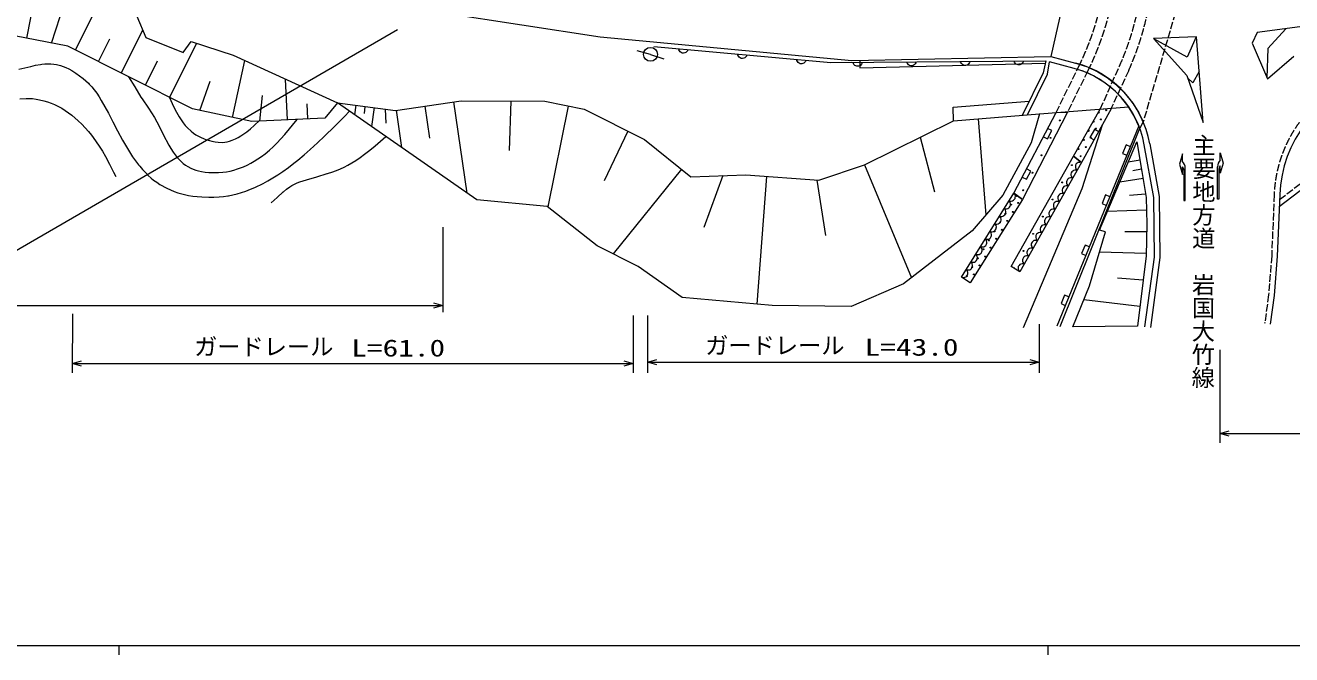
# Model space of a CAD drawing. Units: millimetres, scale not verified. Extents: x -141270 to 498730, y -17600 to 342400.
# Drawn here: x 76656 to 212992, y 166400 to 234150 of the extents above; entities that cross this region are included whole.
import ezdxf
from ezdxf.enums import TextEntityAlignment as Align

# ---------------------------------------------------------------- set-up
doc = ezdxf.new("R2010")
doc.units = ezdxf.units.MM
doc.header["$LTSCALE"] = 1000
doc.linetypes.add('USER1', pattern=[1, 0.8, -0.2])
for name, color, linetype, lineweight in [('M-BGD', 7, 'Continuous', 13), ('M-STR-HTXT', 7, 'Continuous', 13), ('M-STR-STR1', 1, 'Continuous', 13), ('M-TTL-BAND', 7, 'Continuous', 13)]:
    doc.layers.add(name, color=color, linetype=linetype, lineweight=lineweight)
doc.layers.add('M-BMK-HTXT', color=7, linetype='Continuous')
doc.styles.add('@ＭＳ ゴシック', font='')
doc.styles.add('ＭＳ ゴシック', font='')
doc.styles.get('@ＭＳ ゴシック').set_extended_font_data('@MS Gothic')
doc.styles.get('ＭＳ ゴシック').set_extended_font_data('MS Gothic')

# ---------------------------------------------------------------- blocks, each defined once
blk = doc.blocks.new('BUHIN1')
at = {"color": 7, "linetype": 'Continuous', "lineweight": 13}
blk.add_lwpolyline([(0, 500), (115, 460), (212, 400), (322, 305), (382, 195), (418, 78), (418, -78), (382, -195), (322, -305), (212, -402), (115, -462), (0, -500)], dxfattribs=at)
blk = doc.blocks.new('BUHIN2')
at = {"color": 7, "linetype": 'Continuous', "lineweight": 13}
blk.add_lwpolyline([(0, -500), (115, -462.5), (212.5, -402.5), (322.5, -305), (382.5, -195), (420, -77.5), (420, 77.5), (382.5, 195), (322.5, 305), (212.5, 402.5), (115, 460), (0, 500)], dxfattribs=at)
blk = doc.blocks.new('BUHIN3')
at = {"color": 7, "linetype": 'Continuous', "lineweight": 13}
blk.add_lwpolyline([(0, -500), (500, -500), (500, 500), (0, 500)], dxfattribs=at)
blk = doc.blocks.new('BUHIN6')
at = {"color": 7, "linetype": 'Continuous', "lineweight": 13}
blk.add_lwpolyline([(-288, -1000), (0, 0), (285, -1000)], dxfattribs=at)
blk = doc.blocks.new('BUHIN9')
at = {"color": 7, "linetype": 'Continuous', "lineweight": 13}
blk.add_circle((0, 0), 750, dxfattribs=at)

msp = doc.modelspace()

# ---------------------------------------------------------------- linework, layer by layer
at = {"layer": 'M-BGD'}
for p, q in [((76811, 232758), (78076, 239208)), ((82052, 231480), (84659, 236671)), ((79472, 232237), (80420, 235088)), ((88661, 235129), (89639, 232832)), ((121684, 235488), (138546, 232904)), ((223373, 235233), (209267, 233375)), ((86983, 229002), (89303, 233621)), ((209267, 233375), (208733, 232236)), ((212348, 233781), (210437, 231641)), ((81232, 231891), (75485, 233018)), ((94663, 225145), (81232, 231891)), ((84517, 230241), (85749, 232694)), ((89639, 232832), (93659, 231237)), ((92179, 226392), (95109, 232225)), ((93659, 231237), (94504, 232425)), ((94504, 232425), (99032, 230930)), ((138546, 232904), (165632, 230371)), ((144316, 231865), (163374, 230136)), ((202735, 232923), (198112, 232743)), ((198112, 232743), (201708, 228736)), ((201725, 230738), (198167, 232682)), ((202693, 232921), (201725, 230738)), ((203448, 223687), (202735, 232923)), ((208733, 232236), (210387, 228379)), ((99032, 230930), (110248, 225820)), ((143965, 231027), (142518, 231421)), ((143965, 231027), (145384, 230539)), ((165632, 230371), (187074, 230810)), ((210437, 231641), (210333, 228505)), ((210387, 228379), (213219, 230847)), ((89581, 227697), (90894, 230310)), ((98967, 224229), (100272, 230365)), ((163374, 230136), (186519, 230333)), ((166517, 230390), (166517, 229581)), ((166517, 229581), (186459, 230066)), ((186519, 230333), (186230, 229039)), ((186712, 228887), (186918, 230230)), ((203024, 229185), (202366, 227965)), ((95456, 224976), (96573, 228135)), ((104875, 223972), (104666, 228363)), ((186230, 229039), (183978, 224455)), ((184558, 224502), (186712, 228887)), ((201708, 228736), (203448, 223687)), ((202366, 227965), (201792, 228492)), ((101899, 223830), (102184, 226597)), ((101038, 223789), (94663, 225145)), ((107071, 224076), (106993, 225707)), ((110248, 225820), (108914, 224164)), ((110248, 225820), (110248, 225830)), ((110248, 225820), (116520, 224992)), ((125258, 215350), (110248, 225820)), ((112231, 225558), (112096, 224531)), ((113220, 225428), (113118, 224658)), ((114208, 225297), (113937, 223246)), ((115387, 225142), (115466, 223634)), ((116520, 224992), (123588, 226025)), ((116567, 224999), (117150, 221005)), ((119662, 225452), (120166, 222001)), ((122757, 225904), (124190, 216095)), ((123588, 226025), (132584, 225971)), ((128931, 225993), (128738, 220676)), ((132584, 225971), (136838, 225113)), ((135089, 225465), (132901, 214622)), ((136838, 225113), (143315, 221874)), ((176546, 225333), (184736, 225998)), ((176600, 223864), (176546, 225333)), ((185849, 224605), (195448, 225371)), ((189511, 220056), (192382, 225126)), ((193551, 225166), (190357, 219379)), ((192382, 225126), (193555, 225220)), ((108914, 224164), (101038, 223789)), ((167001, 219142), (176600, 223864)), ((176600, 223864), (185849, 224605)), ((179246, 224076), (180073, 213750)), ((183081, 216079), (187623, 224777)), ((188851, 224807), (184012, 215403)), ((185849, 224605), (184951, 221484)), ((187623, 224777), (188851, 224807)), ((141520, 222771), (138970, 217425)), ((196549, 223314), (187707, 201768)), ((188085, 201730), (196641, 223073)), ((192575, 223398), (190417, 216546)), ((143315, 221874), (148310, 217855)), ((173006, 222096), (174534, 216226)), ((184951, 221484), (181907, 215864)), ((192292, 212116), (196320, 221599)), ((196320, 221599), (196320, 221609)), ((196320, 221599), (196875, 218426)), ((198140, 215604), (197124, 221296)), ((197714, 221402), (198731, 215709)), ((182785, 208170), (189511, 220056)), ((189511, 220056), (190357, 219379)), ((190357, 219379), (189511, 220056)), ((196664, 219629), (195388, 219405)), ((201231, 220302), (200931, 219202)), ((201231, 219502), (201231, 220302)), ((205308, 220427), (205608, 219327)), ((205308, 219627), (205308, 220427)), ((147293, 218673), (139940, 209535)), ((162085, 217464), (167001, 219142)), ((167001, 219142), (172051, 206961)), ((190357, 219379), (183716, 207620)), ((196836, 218648), (195873, 218493)), ((196875, 218426), (197311, 215610)), ((200931, 219202), (201231, 218102)), ((201231, 218102), (201231, 218902)), ((201381, 218552), (201381, 215302)), ((201531, 218774), (201531, 218792)), ((201531, 215302), (201531, 218774)), ((205008, 218899), (205008, 218917)), ((205008, 215427), (205008, 218899)), ((205158, 218677), (205158, 215427)), ((205608, 219327), (205308, 218227)), ((205308, 218227), (205308, 219027)), ((217172, 218856), (211653, 214613)), ((148310, 217855), (154241, 218050)), ((151742, 217967), (149709, 212398)), ((154241, 218050), (162085, 217464)), ((156438, 217886), (155410, 204121)), ((161886, 217479), (162808, 211510)), ((196993, 217666), (194484, 217277)), ((177456, 207028), (183081, 216079)), ((181907, 215864), (178591, 212040)), ((183081, 216079), (184012, 215403)), ((184012, 215403), (183081, 216079)), ((190417, 216546), (184070, 201586)), ((197257, 215958), (195528, 215826)), ((197311, 215610), (197390, 212754)), ((198208, 209202), (198140, 215604)), ((198731, 215709), (198809, 209164)), ((205158, 215427), (205008, 215427)), ((211706, 215924), (211438, 209306)), ((132853, 214660), (125258, 215350)), ((138219, 210402), (132853, 214660)), ((184012, 215403), (178386, 206435)), ((197349, 214234), (193141, 214117)), ((201381, 215302), (201531, 215302)), ((197390, 212754), (197311, 209343)), ((178591, 212040), (171216, 206312)), ((191243, 206091), (192952, 211913)), ((192952, 211913), (192292, 212116)), ((197371, 211915), (195045, 211915)), ((142621, 208185), (138219, 210402)), ((197317, 209596), (192306, 209713)), ((197311, 209343), (196399, 201768)), ((197183, 201693), (198208, 209202)), ((198809, 209164), (197777, 201612)), ((211438, 209306), (211108, 205061)), ((147366, 204845), (142621, 208185)), ((183716, 207620), (182785, 208170)), ((171216, 206312), (165565, 203877)), ((178386, 206435), (177456, 207028)), ((189418, 201689), (191243, 206091)), ((196997, 206733), (194231, 206944)), ((157074, 203971), (147366, 204845)), ((196652, 203871), (190624, 204597)), ((211108, 205061), (210677, 201968)), ((165565, 203877), (157074, 203971)), ((196399, 201768), (189418, 201689))]:
    msp.add_line(p, q, dxfattribs=at)
at = {"layer": 'M-BGD', "linetype": 'USER1'}
for p, q in [((187623, 224777), (190070, 229721)), ((191056, 229233), (188851, 224807)), ((192382, 225126), (194446, 229742)), ((195450, 229293), (193555, 225220)), ((211684, 215394), (216832, 219351)), ((211106, 215949), (210839, 209341)), ((210839, 209341), (210511, 205126)), ((210511, 205126), (210083, 202051))]:
    msp.add_line(p, q, dxfattribs=at)
at = {"layer": 'M-BGD'}
for points in [[(75964, 229432), (77262, 229729), (77764, 229845), (78272, 229942), (78439, 229966), (78759, 229998), (79090, 230011), (79402, 230004), (79723, 229976), (80021, 229930), (80314, 229865), (80448, 229827), (80731, 229731), (81007, 229615), (81330, 229455), (81645, 229277), (82088, 228996), (82484, 228720), (82874, 228423), (83170, 228174), (83452, 227910), (83543, 227818), (83809, 227522), (84060, 227212), (84337, 226835), (84599, 226445), (84836, 226063), (85227, 225388), (85600, 224705), (86083, 223777), (86597, 222783), (87128, 221798), (87538, 221075), (87862, 220537), (88204, 220010), (88513, 219568), (88838, 219138), (88970, 218974), (89269, 218625), (89584, 218290), (89892, 217990), (90214, 217704), (90471, 217496), (90802, 217254), (91145, 217029), (91879, 216619), (92270, 216438), (92678, 216272), (93084, 216128), (93505, 216001), (93796, 215926), (94236, 215835), (94680, 215765), (95166, 215709), (95664, 215671), (96405, 215649), (96955, 215658), (97513, 215689), (97988, 215734), (98461, 215799), (98530, 215810), (98991, 215903), (99447, 216015), (99918, 216152), (100394, 216311), (100891, 216500), (101381, 216707), (102248, 217127), (102776, 217414), (103295, 217719), (103845, 218066), (104384, 218431), (104977, 218858), (105558, 219301), (105989, 219644), (106665, 220206), (107336, 220790), (108104, 221488), (108867, 222209), (109946, 223266), (111019, 224344), (111567, 224900)], [(87776, 228604), (88430, 227518), (89106, 226432), (89242, 226222), (89905, 225221), (90550, 224211), (90815, 223755), (91166, 223087), (91506, 222400), (92089, 221260), (92313, 220883), (92559, 220507), (92777, 220209), (93018, 219915), (93201, 219715), (93423, 219496), (93666, 219285), (93898, 219108), (94150, 218943), (94475, 218766), (94731, 218655), (95005, 218560), (95314, 218476), (95639, 218409), (96028, 218352), (96421, 218314), (96563, 218305), (97004, 218291), (97443, 218298), (97918, 218332), (98314, 218389), (98707, 218467), (99104, 218566), (99496, 218686), (100142, 218929), (100534, 219106), (100918, 219302), (101310, 219526), (101693, 219767), (102080, 220036), (102465, 220327), (102934, 220718), (103334, 221082), (103718, 221460), (104158, 221925), (104590, 222410), (105915, 224021)], [(92181, 226392), (92479, 225717), (92796, 225051), (93215, 224291), (93428, 223962), (93657, 223644), (93872, 223378), (94107, 223118), (94511, 222744), (94755, 222554), (95020, 222375), (95305, 222208), (95599, 222059), (95837, 221954), (96166, 221834), (96500, 221734), (96753, 221670), (97078, 221604), (97414, 221557), (97891, 221543), (98137, 221566), (98383, 221610), (98654, 221680), (98920, 221770), (99280, 221922), (99583, 222077), (99875, 222248), (100198, 222463), (100510, 222695), (100896, 223013), (101279, 223353), (101912, 223950)], [(76071, 226221), (76757, 226280), (77096, 226278), (77445, 226256), (77813, 226211), (78188, 226145), (78657, 226035), (79051, 225916), (79438, 225778), (79807, 225625), (80168, 225454), (80230, 225422), (80587, 225220), (80942, 224996), (81310, 224739), (81667, 224465), (82355, 223869), (82729, 223507), (83095, 223123), (83440, 222734), (83775, 222324), (83969, 222071), (84294, 221618), (84603, 221154), (84948, 220594), (85277, 220023), (85727, 219186), (86166, 218329), (86400, 217862)], [(103141, 215042), (103774, 215629), (104432, 216211), (104455, 216230), (104780, 216497), (105116, 216747), (105366, 216910), (105625, 217055), (105642, 217064), (105923, 217191), (106212, 217300), (106931, 217519), (108042, 217845), (109152, 218192), (109180, 218201), (109759, 218395), (110331, 218608), (110570, 218707), (110977, 218892), (111383, 219100), (111814, 219344), (112236, 219606), (112707, 219925), (113176, 220266), (113747, 220711), (114317, 221181), (115469, 222178)]]:
    msp.add_lwpolyline(points, dxfattribs=at)
for centre in [(193008, 225009), (188021, 223919), (192461, 224019), (191914, 223028), (187039, 222038), (190052, 220825), (190599, 221816), (190821, 221047), (191367, 222038), (186057, 220158), (190274, 220057), (185075, 218277), (189335, 219094), (188292, 217247), (184093, 216397), (187248, 215400), (182784, 214844), (182966, 214064), (183563, 215025), (181590, 212922), (182187, 213883), (182369, 213104), (186205, 213553), (180992, 211961), (181771, 212143), (185162, 211706), (179798, 210039), (180395, 211000), (180577, 210221), (181174, 211182), (179201, 209078), (179980, 209260), (184119, 209859), (178604, 208117), (178785, 207338), (179383, 208299), (178006, 207156)]:
    msp.add_circle(centre, 50, dxfattribs=at)
at = {"layer": 'M-BGD', "linetype": 'USER1'}
for centre, radius, start, end in [((163181, 243025), 30000, 333.67467, 359.68467), ((163181, 243025), 31100, 333.67467, 359.68467), ((167059, 241988), 30000, 335.90723, 358.78516), ((167059, 241988), 31100, 335.90723, 358.78516), ((225195, 215378), 14100, 107.30933, 177.67847)]:
    msp.add_arc(centre, radius, start, end, dxfattribs=at)
at = {"layer": 'M-BGD'}
for centre, radius, start, end in [((186886, 219468), 10400, 10.12467, 74.91723), ((186886, 219468), 11000, 10.12467, 74.91723), ((225195, 215378), 13500, 107.30933, 177.67847), ((191692, 223797), 50, 234.29784, 65.33515), ((192239, 224787), 50, 264.11869, 35.5143), ((191145, 222806), 50, 202.66756, 96.96543), ((200540, 218792), 991, 0, 45.7811), ((205999, 218917), 991, 134.2189, 180.00003), ((200880, 218544), 502, 0.83606, 45.40634), ((205660, 218669), 502, 134.59366, 179.16394), ((183381, 215804), 50, 77.09356, 30.85313), ((183076, 208012), 50, 315.61129, 163.23046)]:
    msp.add_arc(centre, radius, start, end, dxfattribs=at)
at = {"layer": 'M-STR-HTXT'}
for p, q in [((75436, 209777), (116711, 233715)), ((121615, 212432), (121615, 203285)), ((-105381, 203989), (81707, 203989)), ((81707, 203989), (121615, 203989)), ((81726, 203083), (81707, 196741)), ((142097, 202909), (142097, 196741)), ((143635, 202909), (143635, 196741)), ((185817, 201986), (185817, 196741)), ((205252, 199208), (205252, 189208)), ((81707, 197741), (142106, 197741)), ((143635, 197889), (185817, 197889)), ((205252, 190208), (392134, 190208))]:
    msp.add_line(p, q, dxfattribs=at)
at = {"layer": 'M-STR-STR1'}
for p, q in [((190080, 244126), (187074, 230810)), ((187074, 230810), (189734, 230093)), ((189578, 229514), (186918, 230230))]:
    msp.add_line(p, q, dxfattribs=at)
at = {"layer": 'M-STR-STR1', "linetype": 'USER1'}
msp.add_line((203297, 245052), (197008, 223774), dxfattribs=at)
at = {"layer": 'M-STR-STR1'}
msp.add_lwpolyline([(189748, 230089), (191001, 229669), (192128, 229139), (193113, 228536), (194041, 227822), (194934, 226967), (195902, 225769), (196546, 224728), (197008, 223774), (196641, 223073), (196010, 224459), (195405, 225433), (194686, 226347), (193950, 227101), (192869, 227974), (191664, 228705), (190555, 229199), (189578, 229514)], dxfattribs=at)
at = {"layer": 'M-TTL-BAND'}
for p, q in [((-141270, 167400), (397730, 167400)), ((86730, 167400), (86730, 166400)), ((186730, 167400), (186730, 166400))]:
    msp.add_line(p, q, dxfattribs=at)

# ---------------------------------------------------------------- block references
at = {"layer": 'M-BGD'}
msp.add_blockref('BUHIN9', (143965, 231027), dxfattribs=at)
for name, p, rotation in [('BUHIN1', (147492, 231577), 264.81622), ('BUHIN1', (153845, 231001), 264.81622), ('BUHIN1', (160198, 230425), 264.81622), ('BUHIN1', (166267, 230161), 270.48637), ('BUHIN1', (172054, 230210), 270.48637), ('BUHIN1', (177840, 230259), 270.48637), ('BUHIN1', (183626, 230308), 270.48637), ('BUHIN3', (186488, 222603), 332.42521), ('BUHIN3', (191954, 222272), 151.10222), ('BUHIN3', (195443, 220620), 157.68904), ('BUHIN3', (184217, 218254), 332.42521), ('BUHIN3', (193233, 215234), 157.68904), ('BUHIN3', (191023, 209848), 157.68904), ('BUHIN3', (188812, 204461), 157.68904)]:
    msp.add_blockref(name, p, dxfattribs=dict(at, rotation=rotation))
for p, xscale, yscale, rotation in [((190119, 218959), 0.9646119, 0.9646119, 150.54449), ((189645, 218119), 0.9646119, 0.9646119, 150.54449), ((188696, 216439), 0.9646119, 0.9646119, 150.54449), ((189171, 217279), 0.9646119, 0.9646119, 150.54449), ((182825, 215668), 0.9688714, 0.9688714, 328.13924), ((188222, 215599), 0.9646119, 0.9646119, 150.54449), ((181803, 214022), 0.9688714, 0.9688714, 328.13924), ((182314, 214845), 0.9688714, 0.9688714, 328.13924), ((187273, 213919), 0.9646119, 0.9646119, 150.54449), ((187748, 214759), 0.9646119, 0.9646119, 150.54449), ((180780, 212376), 0.9688714, 0.9688714, 328.13924), ((181291, 213199), 0.9688714, 0.9688714, 328.13924), ((186325, 212239), 0.9646119, 0.9646119, 150.54449), ((186799, 213079), 0.9646119, 0.9646119, 150.54449), ((180268, 211554), 0.9688714, 0.9688714, 328.13924), ((185850, 211399), 0.9646119, 0.9646119, 150.54449), ((179246, 209908), 0.9688714, 0.9688714, 328.13924), ((179757, 210731), 0.9688714, 0.9688714, 328.13924), ((184902, 209720), 0.9646119, 0.9646119, 150.54449), ((185376, 210560), 0.9646119, 0.9646119, 150.54449), ((178223, 208262), 0.9688714, 0.9688714, 328.13924), ((178734, 209085), 0.9688714, 0.9688714, 328.13924), ((183953, 208040), 0.9646119, 0.9646119, 150.54449), ((184427, 208880), 0.9646119, 0.9646119, 150.54449), ((177711, 207439), 0.9688714, 0.9688714, 328.13924)]:
    msp.add_blockref('BUHIN2', p, dxfattribs=dict(at, xscale=xscale, yscale=yscale, rotation=rotation))
at = {"layer": 'M-STR-HTXT'}
for p, rotation in [((121615, 203989), 270), ((81707, 197741), 90), ((142106, 197741), 270), ((143635, 197889), 90), ((185817, 197889), 270), ((205252, 190208), 90)]:
    msp.add_blockref('BUHIN6', p, dxfattribs=dict(at, rotation=rotation))

# ---------------------------------------------------------------- texts
at = {"layer": 'M-BMK-HTXT', "style": '@ＭＳ ゴシック'}
msp.add_text('主要地方道\u3000岩国大竹線', height=1833, rotation=269.8, dxfattribs=at).set_placement((202067, 222499), align=Align.BOTTOM_LEFT)
at = {"layer": 'M-STR-HTXT', "style": 'ＭＳ ゴシック'}
for p in [(94827, 198091), (149852, 198214)]:
    msp.add_text('ガードレール', height=1833, dxfattribs=at).set_placement(p, align=Align.BOTTOM_LEFT)
at = {"layer": 'M-STR-HTXT', "style": 'ＭＳ ゴシック', "width": 1.35}
for s, p in [('L=43.0', (167021, 198035)), ('L=61.0', (111754, 197946))]:
    msp.add_text(s, height=1833, dxfattribs=at).set_placement(p, align=Align.BOTTOM_LEFT)

doc.saveas('drawing.dxf')
